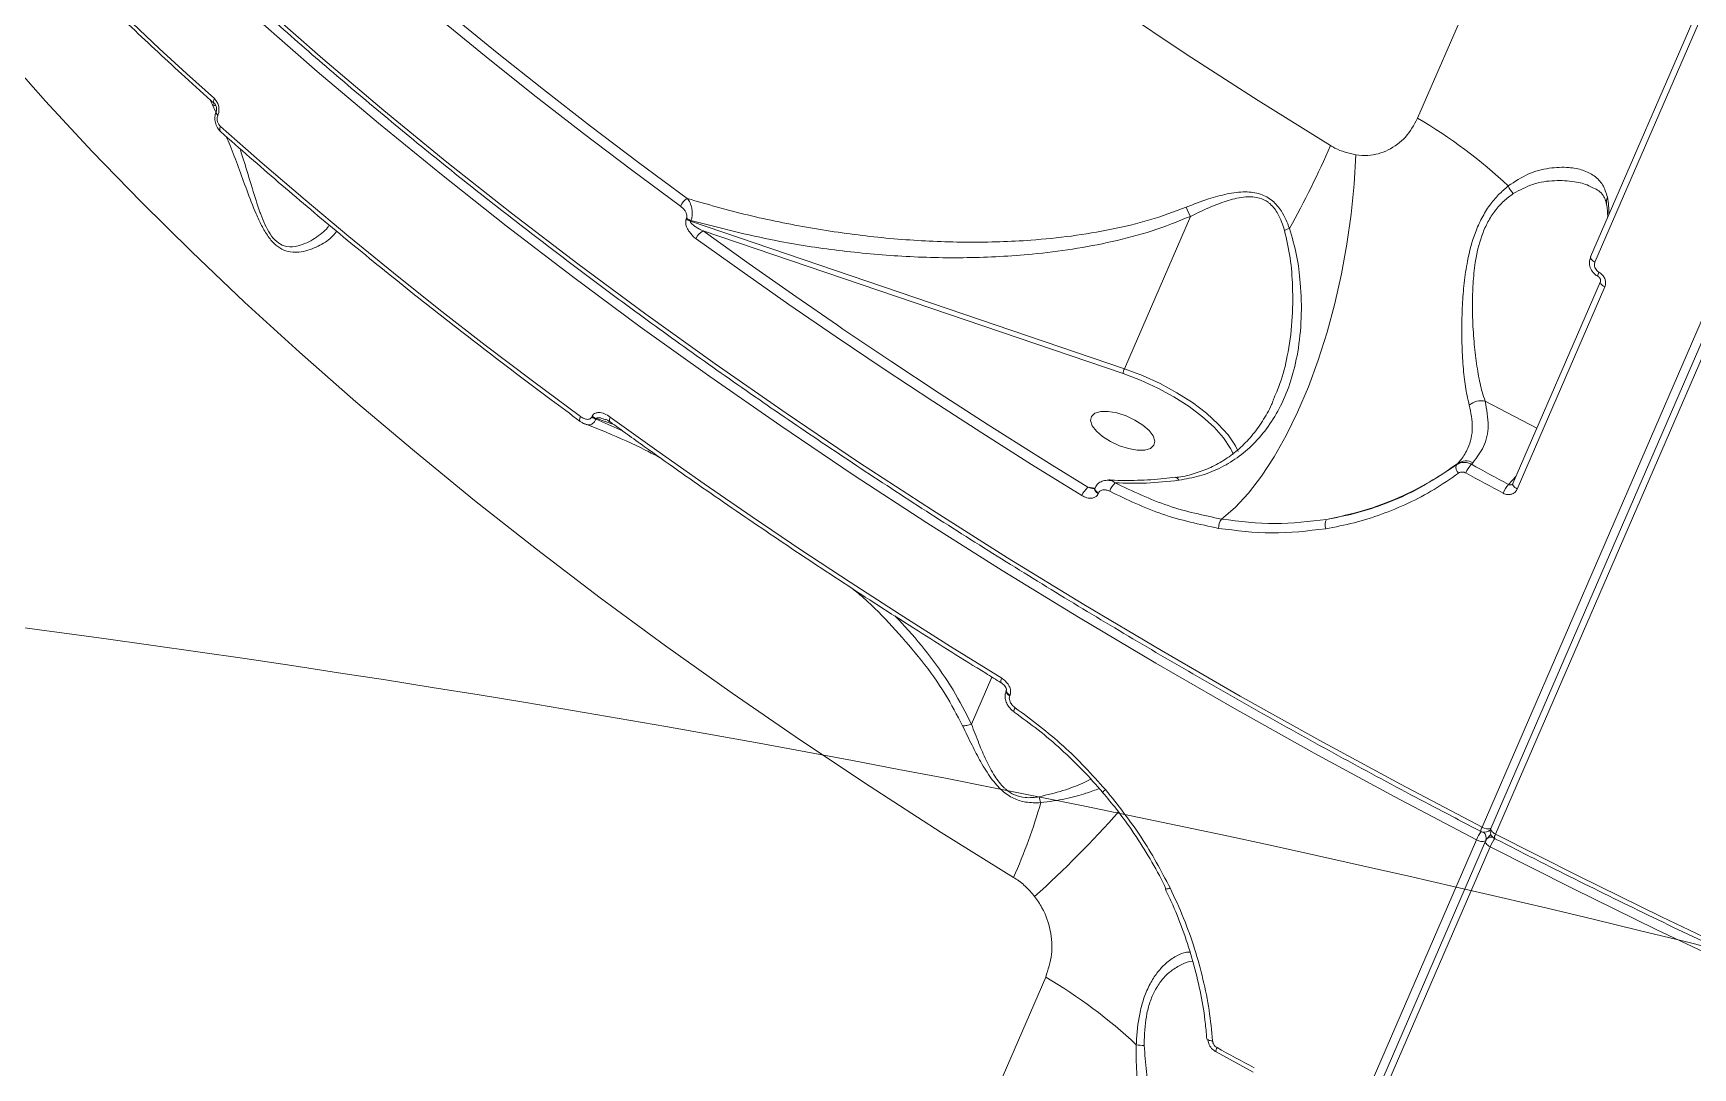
# Model space of a CAD drawing. Header units: millimetres. Extents: x -5550 to 7488, y -4093 to 4627.
# Drawn here: x -3147.2 to -2930.3, y 1017.5 to 1152.7 of the extents above; entities that cross this region are included whole.
import ezdxf

# ---------------------------------------------------------------- set-up
doc = ezdxf.new("R2010")
doc.units = ezdxf.units.MM
doc.layers.add('DIKOM_ОБЪЕКТ', color=7, linetype='Continuous')

msp = doc.modelspace()

# ---------------------------------------------------------------- linework, layer by layer
at = {"layer": 'DIKOM_ОБЪЕКТ', "color": 7, "linetype": 'Continuous', "lineweight": 15}
for p, q in [((-2784.836, 1448.353), (-2957.829, 1048.905)), ((-2783.679, 1448.178), (-2956.672, 1048.73)), ((-2956.064, 1047.995), (-2783.071, 1447.443)), ((-2841.151, 1430.416), (-2966.249, 1141.559)), ((-2913.973, 1191.954), (-2943.639, 1123.453)), ((-2943.069, 1122.739), (-2913.403, 1191.239)), ((-3124.109, 1144.027), (-3123.733, 1143.317)), ((-3123.733, 1143.317), (-3123.358, 1142.443)), ((-3123.254, 1142.456), (-3123.265, 1142.429)), ((-3123.04, 1141.952), (-3123.029, 1141.979)), ((-3061.785, 1128.481), (-3061.828, 1128.381)), ((-3061.257, 1128.089), (-3061.213, 1128.189)), ((-3004.562, 1108.826), (-3061.257, 1128.089)), ((-2995.943, 1128.726), (-3004.562, 1108.826)), ((-3059.617, 1126.824), (-3004.742, 1108.18)), ((-2942.361, 1120.224), (-2953.799, 1093.814)), ((-2953.223, 1093.096), (-2941.785, 1119.506)), ((-2957.431, 1104.567), (-2950.655, 1101.074)), ((-3074.141, 1102.61), (-3074.184, 1102.509)), ((-3073.622, 1102.219), (-3073.578, 1102.32)), ((-3070.087, 1100.655), (-3073.622, 1102.219)), ((-3073.578, 1102.32), (-3071.311, 1101.536)), ((-3009.327, 1093.326), (-3014.024, 1096.23)), ((-2961.002, 1096.442), (-2961.174, 1096.257)), ((-2959.226, 1096.336), (-2959.04, 1096.537)), ((-3008.437, 1093.198), (-3009.327, 1093.326)), ((-3008.424, 1093.229), (-3008.457, 1093.152)), ((-2997.884, 1094.603), (-2997.905, 1094.601)), ((-2953.394, 1094.747), (-2954.363, 1093.703)), ((-3007.985, 1092.494), (-3007.952, 1092.572)), ((-3024.562, 1062.369), (-3021.895, 1068.529)), ((-3019.99, 1066.801), (-3020.022, 1066.729)), ((-3019.55, 1066.071), (-3019.519, 1066.143)), ((-3018.969, 1063.954), (-3018.974, 1063.957)), ((-2956.671, 1047.934), (-2957.202, 1047.362)), ((-2956.782, 1048.56), (-2956.704, 1048.643)), ((-2958.543, 1047.255), (-3131.536, 647.807)), ((-2957.387, 1047.079), (-3130.379, 647.631)), ((-3129.771, 646.897), (-2956.778, 1046.345)), ((-3014.859, 1029.317), (-3139.957, 740.46)), ((-2993.838, 1021.567), (-2993.804, 1021.207)), ((-2993.681, 1021.213), (-2993.681, 1021.205)), ((-2992.588, 1019.53), (-2987.72, 1016.894))]:
    msp.add_line(p, q, dxfattribs=at)
at = {"layer": 'DIKOM_ОБЪЕКТ', "color": 7, "linetype": 'Continuous', "lineweight": 15, "flags": 128}
for points in [[(-2977.628, 1137.982), (-2987.082, 1143.88), (-2996.367, 1149.865), (-3005.474, 1155.93), (-3014.396, 1162.07), (-3023.124, 1168.279), (-3031.649, 1174.551), (-3039.964, 1180.882), (-3048.061, 1187.264), (-3055.933, 1193.692), (-3063.571, 1200.159), (-3070.97, 1206.661), (-3078.122, 1213.19), (-3085.021, 1219.741), (-3091.66, 1226.308), (-3098.032, 1232.884), (-3104.133, 1239.463), (-3109.956, 1246.04), (-3115.496, 1252.608)], [(-3152.773, 1188.786), (-3146.306, 1181.903), (-3139.57, 1175.025), (-3132.57, 1168.159), (-3125.313, 1161.308), (-3117.804, 1154.481), (-3110.05, 1147.681), (-3102.058, 1140.915), (-3093.834, 1134.189), (-3085.384, 1127.508), (-3076.717, 1120.877), (-3067.839, 1114.303), (-3058.759, 1107.792), (-3049.483, 1101.347), (-3040.019, 1094.975), (-3030.376, 1088.682), (-3020.561, 1082.472), (-3010.583, 1076.351), (-3000.45, 1070.324), (-2990.171, 1064.396), (-2979.755, 1058.572), (-2969.209, 1052.856), (-2958.543, 1047.255)], [(-2957.829, 1048.905), (-2968.494, 1054.507), (-2979.04, 1060.222), (-2989.456, 1066.046), (-2999.735, 1071.975), (-3009.868, 1078.002), (-3019.846, 1084.123), (-3029.661, 1090.333), (-3039.304, 1096.626), (-3048.768, 1102.998), (-3058.044, 1109.442), (-3067.125, 1115.954), (-3076.002, 1122.528), (-3084.669, 1129.158), (-3093.119, 1135.839), (-3101.343, 1142.566), (-3109.335, 1149.332), (-3117.089, 1156.131), (-3124.598, 1162.959), (-3131.855, 1169.809), (-3138.855, 1176.676), (-3145.591, 1183.554), (-3152.058, 1190.436)], [(-3123.5, 1144.118), (-3127.131, 1147.402), (-3130.704, 1150.692), (-3134.219, 1153.986), (-3137.674, 1157.286), (-3141.07, 1160.589), (-3144.406, 1163.895), (-3147.681, 1167.203), (-3150.894, 1170.514)], [(-3061.69, 1131.066), (-3068.067, 1135.787), (-3074.335, 1140.537), (-3080.493, 1145.315), (-3086.536, 1150.119), (-3092.464, 1154.945), (-3098.272, 1159.793), (-3103.959, 1164.66), (-3109.522, 1169.545)], [(-3110.519, 1168.646), (-3104.944, 1163.751), (-3099.244, 1158.873), (-3093.423, 1154.015), (-3087.482, 1149.177), (-3081.425, 1144.363), (-3075.254, 1139.574), (-3068.972, 1134.814), (-3062.581, 1130.082)], [(-3151.381, 1150.387), (-3145.558, 1143.81), (-3139.458, 1137.231), (-3133.085, 1130.655), (-3126.446, 1124.088), (-3119.547, 1117.537), (-3112.396, 1111.008), (-3104.996, 1104.506), (-3097.358, 1098.039), (-3089.486, 1091.611), (-3081.389, 1085.229), (-3073.074, 1078.899), (-3064.549, 1072.626), (-3055.821, 1066.417), (-3046.9, 1060.277), (-3037.792, 1054.212), (-3028.507, 1048.227), (-3019.053, 1042.329)], [(-3075.662, 1102.572), (-3081.929, 1107.226), (-3088.091, 1111.908), (-3094.146, 1116.617), (-3100.09, 1121.35), (-3105.921, 1126.106), (-3111.637, 1130.882), (-3117.236, 1135.676), (-3122.715, 1140.487)], [(-2974.331, 1136.761), (-2974.543, 1132.934), (-2974.927, 1129.041), (-2975.48, 1125.121), (-2976.196, 1121.211), (-2977.069, 1117.352), (-2978.089, 1113.58), (-2979.246, 1109.933), (-2980.53, 1106.448), (-2981.927, 1103.158), (-2983.424, 1100.096), (-2985.005, 1097.292), (-2986.656, 1094.774), (-2988.36, 1092.567), (-2990.1, 1090.692), (-2991.858, 1089.169)], [(-3060.544, 1125.82), (-3054.528, 1121.51), (-3048.426, 1117.229), (-3042.24, 1112.978), (-3035.973, 1108.76), (-3029.626, 1104.576), (-3023.202, 1100.427), (-3016.704, 1096.316), (-3010.134, 1092.243)], [(-3042.069, 1114.497), (-3047.528, 1118.253), (-3053.615, 1122.524), (-3059.617, 1126.824)], [(-2943.639, 1123.453), (-2943.645, 1123.438), (-2943.655, 1123.352), (-2943.63, 1123.255), (-2943.573, 1123.151), (-2943.484, 1123.043), (-2943.367, 1122.936), (-2943.227, 1122.833), (-2943.069, 1122.739)], [(-2942.359, 1120.227), (-2942.367, 1120.208), (-2942.376, 1120.121), (-2942.352, 1120.024), (-2942.293, 1119.919), (-2942.204, 1119.811), (-2942.086, 1119.704), (-2941.945, 1119.601), (-2941.785, 1119.506)], [(-3014.024, 1096.23), (-3015.881, 1097.39), (-3022.364, 1101.491), (-3028.773, 1105.63), (-3035.104, 1109.804), (-3041.357, 1114.012), (-3042.069, 1114.497)], [(-2989.684, 1097.99), (-2990.068, 1098.756), (-2991.02, 1100.164), (-2992.294, 1101.596), (-2993.858, 1103.016), (-2995.677, 1104.391), (-2997.706, 1105.689), (-2999.898, 1106.879), (-3002.201, 1107.933), (-3004.562, 1108.826)], [(-3004.742, 1108.18), (-3002.453, 1107.313), (-3000.219, 1106.291), (-2998.094, 1105.138), (-2996.126, 1103.879), (-2994.363, 1102.545), (-2992.846, 1101.168), (-2991.611, 1099.781), (-2990.687, 1098.415), (-2990.308, 1097.657)], [(-3075.675, 1101.937), (-3075.714, 1101.977), (-3075.75, 1102.056), (-3075.763, 1102.159), (-3075.752, 1102.282), (-3075.718, 1102.421), (-3075.662, 1102.572)], [(-3071.783, 1101.876), (-3071.81, 1101.901), (-3071.852, 1101.977), (-3071.869, 1102.08), (-3071.86, 1102.206), (-3071.826, 1102.351), (-3071.767, 1102.509)], [(-3020.606, 1068.375), (-3027.28, 1072.514), (-3033.879, 1076.692), (-3040.4, 1080.909), (-3046.843, 1085.163), (-3053.203, 1089.451), (-3059.479, 1093.772), (-3065.667, 1098.126), (-3071.767, 1102.509)], [(-3004.022, 1098.376), (-3005.218, 1098.756), (-3006.378, 1099.294), (-3007.41, 1099.946), (-3008.229, 1100.66), (-3008.77, 1101.377), (-3008.988, 1102.041), (-3008.866, 1102.596), (-3008.414, 1102.998), (-3007.668, 1103.214), (-3006.688, 1103.227), (-3005.555, 1103.036), (-3004.36, 1102.656), (-3003.199, 1102.118), (-3002.168, 1101.466), (-3001.348, 1100.752), (-3000.808, 1100.035), (-3000.589, 1099.371), (-3000.711, 1098.816), (-3001.164, 1098.414), (-3001.91, 1098.198), (-3002.889, 1098.185), (-3004.022, 1098.376)], [(-2954.363, 1093.703), (-2954.973, 1094.031), (-2955.581, 1094.359), (-2956.19, 1094.688), (-2956.798, 1095.016), (-2957.406, 1095.346), (-2958.013, 1095.675), (-2958.62, 1096.005), (-2959.226, 1096.336)], [(-3008.456, 1093.154), (-3008.472, 1093.099), (-3008.451, 1092.96), (-3008.357, 1092.805), (-3008.198, 1092.645), (-3007.985, 1092.494)], [(-3008.424, 1093.228), (-3008.438, 1093.177), (-3008.417, 1093.038), (-3008.323, 1092.882), (-3008.164, 1092.722), (-3007.952, 1092.572)], [(-2997.454, 1094.246), (-2997.591, 1094.439), (-2997.729, 1094.559), (-2997.863, 1094.603), (-2997.884, 1094.603)], [(-2959.94, 1095.198), (-2959.333, 1094.867), (-2958.724, 1094.537), (-2958.116, 1094.206), (-2957.506, 1093.876), (-2956.897, 1093.546), (-2956.287, 1093.217), (-2955.677, 1092.888), (-2955.066, 1092.559)], [(-2953.799, 1093.814), (-2953.805, 1093.798), (-2953.814, 1093.711), (-2953.789, 1093.614), (-2953.731, 1093.51), (-2953.641, 1093.402), (-2953.524, 1093.294), (-2953.383, 1093.191), (-2953.223, 1093.096)], [(-3020.679, 1067.78), (-3020.704, 1067.803), (-3020.727, 1067.867), (-3020.729, 1067.96), (-3020.709, 1068.078), (-3020.667, 1068.219), (-3020.606, 1068.375)], [(-3020.022, 1066.728), (-3020.036, 1066.678), (-3020.016, 1066.539), (-3019.923, 1066.383), (-3019.763, 1066.222), (-3019.55, 1066.071)], [(-3019.99, 1066.801), (-3020.005, 1066.75), (-3019.985, 1066.611), (-3019.892, 1066.455), (-3019.732, 1066.294), (-3019.519, 1066.143)], [(-3018.974, 1063.957), (-3018.997, 1063.986), (-3019.008, 1064.048), (-3018.998, 1064.136), (-3018.967, 1064.246), (-3018.916, 1064.374), (-3018.848, 1064.517)], [(-2956.782, 1048.56), (-2956.721, 1048.634), (-2956.694, 1048.674)], [(-2956.064, 1047.995), (-2956.23, 1048.09), (-2956.378, 1048.195), (-2956.501, 1048.304), (-2956.596, 1048.415), (-2956.659, 1048.523), (-2956.687, 1048.623), (-2956.678, 1048.712), (-2956.672, 1048.73)], [(-2923.39, 1031.982), (-2934.375, 1037.193), (-2945.27, 1042.532), (-2956.064, 1047.995)], [(-2957.387, 1047.079), (-2957.393, 1047.061), (-2957.402, 1046.972), (-2957.374, 1046.872), (-2957.311, 1046.764), (-2957.216, 1046.654), (-2957.092, 1046.544), (-2956.945, 1046.44), (-2956.778, 1046.345)], [(-2956.778, 1046.345), (-2945.984, 1040.881), (-2935.09, 1035.542), (-2924.105, 1030.331)], [(-2993.681, 1021.205), (-2993.68, 1021.194), (-2993.65, 1021.139), (-2993.586, 1021.088), (-2993.489, 1021.044), (-2993.363, 1021.009), (-2993.212, 1020.984), (-2993.043, 1020.97)], [(-2987.591, 1017.457), (-2988.202, 1017.785), (-2988.812, 1018.114), (-2989.422, 1018.444), (-2990.032, 1018.773), (-2990.641, 1019.103), (-2991.25, 1019.434), (-2991.858, 1019.765), (-2992.466, 1020.096)]]:
    msp.add_lwpolyline(points, dxfattribs=at)
at = {"layer": 'DIKOM_ОБЪЕКТ', "color": 7, "linetype": 'Continuous', "lineweight": 15}
for centre, radius, start, end in [((-3408.412, -890.39), 2141.49, 63.161502, 84.933205), ((-3123.023, 1143.804), 0.571, 146.5878, 218.16024), ((-3122.801, 1142.357), 0.471, 171.38544, 239.41183), ((-3122.792, 1142.381), 0.467, 170.49369, 239.54322), ((-3000.027, 1083.983), 66.753, 46.88383, 59.60106), ((-3122.232, 1140.173), 0.576, 146.92347, 217.66757), ((-3091.172, 1187.514), 123.878, 330.84762, 336.43132), ((-2951.666, 1133.807), 2.949, 201.82741, 225.1652), ((-3060.781, 1129.346), 1.945, 117.87091, 157.76449), ((-2940.039, 1130.613), 1.544, 156.1049, 190.28904), ((-2951.419, 1129.253), 10.163, 358.27403, 11.26558), ((-3060.558, 1130.159), 2.185, 234.47801, 251.36351), ((-3060.517, 1130.256), 2.182, 234.46506, 251.37645), ((-2987.979, 1133.155), 9.113, 200.74492, 209.07632), ((-3058.78, 1125.121), 1.898, 116.16377, 158.36207), ((-2979.023, 1116.339), 11.533, 110.09804, 113.62624), ((-2941.928, 1121.005), 0.767, 144.9494, 189.09866), ((-3002.623, 1107.938), 2.132, 155.38455, 173.48548), ((-2957.988, 1102.339), 2.298, 75.95627, 130.92898), ((-3072.916, 1104.279), 2.177, 234.36756, 251.07291), ((-3072.878, 1104.369), 2.165, 234.33046, 251.12921), ((-2960.227, 1095.911), 1.008, 159.93192, 227.45774), ((-2959.945, 1094.911), 1.861, 60.89636, 124.63332), ((-2956.367, 1093.747), 3.857, 137.85107, 157.90094), ((-3007.71, 1091.279), 2.609, 128.30185, 158.3203), ((-3004.095, 1092.029), 2.516, 131.91713, 162.05221), ((-2951.265, 1091.012), 4.103, 139.02056, 157.84578), ((-2990.451, 1088.019), 1.817, 140.76923, 181.83905), ((-2976.953, 1088.41), 1.403, 149.04737, 200.92154), ((-3410.608, -907.764), 2000, 63.707735, 86.4319), ((-3091.784, 1074.347), 79.466, 336.2401, 343.75198), ((-3012.871, 1053.254), 2.858, 187.57472, 203.55081), ((-3006.173, 1052.652), 1.467, 126.65835, 146.56148), ((-3104.178, 1137.938), 131.693, 311.85914, 318.65217), ((-2953.437, 1045.108), 5.539, 144.37455, 157.201), ((-2957.098, 1048.417), 0.879, 146.274, 184.2814), ((-2957.515, 1049.24), 1, 242.66279, 256.22064), ((-2957.111, 1049.936), 1.256, 235.17183, 291.24967), ((-2957.515, 1049.24), 1, 256.22064, 317.13963), ((-2958.299, 1047.483), 1.015, 343.71582, 48.8516), ((-2956.583, 1046.766), 0.859, 81.13237, 136.08629), ((-2955.754, 1048.332), 1, 156.58356, 242.78465), ((-2955.313, 1047.499), 0.9, 146.52597, 183.55271), ((-2957.827, 1048.281), 1.252, 235.10249, 291.45015), ((-2956.469, 1046.682), 1, 137.13963, 156.58356), ((-2952.013, 1044.383), 5.153, 142.68413, 157.62632), ((-2999.085, 1041.749), 0.926, 268.54647, 301.9885), ((-3048.644, 971.732), 66.765, 46.88503, 59.59986), ((-3001.332, 1032.222), 11.873, 261.86179, 266.92938), ((-2991.876, 1019.673), 0.726, 144.35864, 191.34638)]:
    msp.add_arc(centre, radius, start, end, dxfattribs=at)
for points, knots in [([(-3218.318, 1323.589), (-3218.339, 1322.876), (-3218.415, 1320.375), (-3218.235, 1315.982), (-3217.785, 1310.416), (-3217.019, 1304.752), (-3215.964, 1299.003), (-3214.613, 1293.171), (-3212.97, 1287.262), (-3211.034, 1281.278), (-3208.808, 1275.226), (-3206.292, 1269.11), (-3203.49, 1262.935), (-3200.403, 1256.705), (-3197.035, 1250.426), (-3193.386, 1244.101), (-3189.461, 1237.736), (-3185.263, 1231.335), (-3180.794, 1224.904), (-3176.058, 1218.447), (-3171.059, 1211.969), (-3165.8, 1205.475), (-3160.287, 1198.969), (-3154.521, 1192.457), (-3148.509, 1185.943), (-3142.255, 1179.432), (-3135.763, 1172.929), (-3129.038, 1166.439), (-3122.086, 1159.967), (-3114.911, 1153.517), (-3107.519, 1147.094), (-3099.916, 1140.704), (-3092.107, 1134.35), (-3084.099, 1128.038), (-3075.896, 1121.772), (-3067.506, 1115.557), (-3058.935, 1109.398), (-3050.189, 1103.298), (-3041.274, 1097.264), (-3032.198, 1091.299), (-3022.967, 1085.408), (-3013.588, 1079.594), (-3004.068, 1073.864), (-2994.415, 1068.22), (-2984.635, 1062.667), (-2974.735, 1057.21), (-2965.84, 1052.442), (-2960.222, 1049.521), (-2957.974, 1048.352)], [0, 0, 0, 0, 0.0088209, 0.0309503, 0.0530919, 0.0752451, 0.097409, 0.1195823, 0.1417636, 0.163952, 0.1861457, 0.2083439, 0.2305452, 0.2527489, 0.2749542, 0.2971602, 0.3193669, 0.3415732, 0.3637793, 0.3859847, 0.408189, 0.4303927, 0.4525951, 0.4747967, 0.4969972, 0.5191965, 0.5413948, 0.563592, 0.5857886, 0.607984, 0.6301784, 0.652372, 0.6745647, 0.6967566, 0.7189481, 0.7411387, 0.7633285, 0.7855179, 0.8077067, 0.8298952, 0.8520827, 0.8742702, 0.8964574, 0.9186441, 0.9408304, 0.9630166, 0.9852026, 1, 1, 1, 1]), ([(-3150.854, 1169.836), (-3149.751, 1168.694), (-3146.549, 1165.383), (-3141.068, 1159.908), (-3134.335, 1153.419), (-3128.444, 1147.934), (-3124.766, 1144.617), (-3123.473, 1143.451)], [0, 0, 0, 0, 0.1293287, 0.3751379, 0.6209362, 0.8667231, 1, 1, 1, 1]), ([(-3123.733, 1143.317), (-3123.697, 1143.301), (-3123.584, 1143.251), (-3123.425, 1143.235), (-3123.316, 1143.224)], [0, 0, 0, 0, 0.3169417, 1, 1, 1, 1]), ([(-3123.029, 1141.979), (-3123.004, 1142.043), (-3122.924, 1142.254), (-3122.872, 1142.682), (-3122.949, 1143.23), (-3123.162, 1143.751), (-3123.387, 1143.996), (-3123.5, 1144.118)], [0, 0, 0, 0, 0.0931537, 0.3038895, 0.5302299, 0.7651811, 1, 1, 1, 1]), ([(-3123.471, 1143.447), (-3123.466, 1143.444), (-3123.438, 1143.422), (-3123.351, 1143.314), (-3123.262, 1143.123), (-3123.21, 1142.917), (-3123.198, 1142.725), (-3123.214, 1142.578), (-3123.239, 1142.488), (-3123.251, 1142.465), (-3123.253, 1142.46)], [0, 0, 0, 0, 0.0417799, 0.2564874, 0.4302947, 0.6030474, 0.7378141, 0.8581202, 0.9668412, 1, 1, 1, 1]), ([(-3123.255, 1142.422), (-3123.319, 1142.248), (-3123.463, 1141.858), (-3123.436, 1141.163), (-3123.215, 1140.411), (-3122.867, 1140.025), (-3122.687, 1139.825)], [0, 0, 0, 0, 0.1962516, 0.4420859, 0.7099741, 1, 1, 1, 1]), ([(-3122.715, 1140.487), (-3122.792, 1140.57), (-3122.946, 1140.737), (-3123.092, 1141.093), (-3123.147, 1141.469), (-3123.112, 1141.764), (-3123.057, 1141.909), (-3123.04, 1141.952)], [0, 0, 0, 0, 0.2336854, 0.4673094, 0.6955677, 0.908674, 1, 1, 1, 1]), ([(-2966.249, 1141.559), (-2966.728, 1140.689), (-2967.677, 1138.964), (-2970, 1137.29), (-2972.324, 1136.602), (-2973.803, 1136.719), (-2974.331, 1136.761)], [0, 0, 0, 0, 0.2885603, 0.5716189, 0.8470303, 1, 1, 1, 1]), ([(-3122.688, 1139.821), (-3121.412, 1138.692), (-3117.71, 1135.417), (-3111.418, 1130.019), (-3103.746, 1123.64), (-3095.869, 1117.3), (-3087.792, 1111.003), (-3081.033, 1105.888), (-3076.951, 1102.878), (-3075.675, 1101.937)], [0, 0, 0, 0, 0.0879822, 0.2551863, 0.4223875, 0.5895825, 0.7567724, 0.9239566, 1, 1, 1, 1]), ([(-3121.961, 1139.18), (-3121.791, 1138.787), (-3120.834, 1136.584), (-3119.638, 1133.108), (-3118.28, 1129.564), (-3117.338, 1127.507), (-3116.5, 1126.061), (-3115.492, 1124.909), (-3114.211, 1124.14), (-3113.194, 1124.017), (-3111.732, 1124.108), (-3110.128, 1124.67), (-3108.408, 1125.67), (-3107.763, 1126.452), (-3107.488, 1126.786)], [0, 0, 0, 0, 0.0405201, 0.2273154, 0.3263911, 0.376593, 0.4283802, 0.4782982, 0.5281704, 0.6059224, 0.6266918, 0.7605045, 0.8978033, 1, 1, 1, 1]), ([(-3108.459, 1127.593), (-3108.536, 1127.486), (-3108.992, 1126.854), (-3110.355, 1125.801), (-3111.869, 1125.026), (-3113.259, 1124.733), (-3114.188, 1124.718), (-3115.368, 1125.347), (-3116.235, 1126.384), (-3116.907, 1127.659), (-3117.305, 1128.65), (-3117.878, 1130.208), (-3118.773, 1133.127), (-3119.604, 1135.843), (-3120.131, 1137.567)], [0, 0, 0, 0, 0.0324186, 0.1923655, 0.3517104, 0.3755275, 0.4626552, 0.5165601, 0.5702545, 0.6217286, 0.673531, 0.6845333, 0.79971, 1, 1, 1, 1]), ([(-2974.331, 1136.761), (-2975.264, 1136.987), (-2976.294, 1137.236), (-2977.348, 1137.814), (-2977.533, 1137.925), (-2977.628, 1137.982)], [0, 0, 0, 0, 0.8217794, 0.9078581, 1, 1, 1, 1]), ([(-2941.451, 1131.239), (-2941.623, 1131.804), (-2941.966, 1132.937), (-2943.107, 1134.074), (-2944.618, 1134.827), (-2946.592, 1135.207), (-2949.016, 1135.112), (-2951.776, 1134.446), (-2953.548, 1133.275), (-2954.403, 1132.711)], [0, 0, 0, 0, 0.1316602, 0.2634896, 0.3951433, 0.5268734, 0.6883, 0.8495377, 1, 1, 1, 1]), ([(-2954.403, 1132.711), (-2954.826, 1132.349), (-2955.672, 1131.627), (-2956.855, 1130.219), (-2957.889, 1128.546), (-2958.96, 1126.146), (-2959.725, 1123.221), (-2960.192, 1120.011), (-2960.433, 1116.918), (-2960.508, 1113.72), (-2960.416, 1110.536), (-2960.183, 1107.698), (-2959.866, 1105.548), (-2959.596, 1104.481), (-2959.493, 1104.074)], [0, 0, 0, 0, 0.0610568, 0.1220469, 0.1836228, 0.2451895, 0.3548583, 0.4369247, 0.5191008, 0.6228165, 0.7265979, 0.8310872, 0.9355756, 1, 1, 1, 1]), ([(-2953.745, 1131.716), (-2952.896, 1132.169), (-2951.112, 1133.12), (-2948.329, 1133.491), (-2945.873, 1133.334), (-2944.139, 1132.937), (-2943.398, 1132.505), (-2943.176, 1132.375)], [0, 0, 0, 0, 0.2220609, 0.4666273, 0.711536, 0.9134496, 1, 1, 1, 1]), ([(-2943.103, 1132.396), (-2942.858, 1132.249), (-2942.348, 1131.942), (-2941.921, 1131.359), (-2941.647, 1130.829), (-2941.586, 1130.407), (-2941.572, 1130.305)], [0, 0, 0, 0, 0.3033269, 0.6319219, 0.9112663, 1, 1, 1, 1]), ([(-3062.581, 1130.082), (-3062.38, 1129.909), (-3062.087, 1129.658), (-3061.829, 1129.208), (-3061.736, 1128.906), (-3061.726, 1128.658), (-3061.766, 1128.535), (-3061.785, 1128.481)], [0, 0, 0, 0, 0.4299626, 0.6257268, 0.7880756, 0.9052416, 1, 1, 1, 1]), ([(-2996.501, 1129.927), (-2998.084, 1129.341), (-3001.253, 1128.168), (-3006.298, 1126.978), (-3011.48, 1126.11), (-3017.721, 1125.486), (-3024.952, 1125.258), (-3033.2, 1125.602), (-3041.473, 1126.489), (-3048.362, 1127.686), (-3055.119, 1129.172), (-3059.078, 1130.313), (-3061.69, 1131.066)], [0, 0, 0, 0, 0.0776008, 0.1552643, 0.2354709, 0.3156974, 0.4385189, 0.5613763, 0.6872843, 0.8131987, 0.8767641, 1, 1, 1, 1]), ([(-3061.213, 1128.189), (-3061.176, 1128.297), (-3061.095, 1128.535), (-3061.035, 1128.993), (-3061.052, 1129.545), (-3061.195, 1130.208), (-3061.429, 1130.727), (-3061.63, 1130.988), (-3061.69, 1131.066)], [0, 0, 0, 0, 0.1137124, 0.2493808, 0.4227509, 0.613505, 0.8848349, 1, 1, 1, 1]), ([(-2982.986, 1127.169), (-2983.299, 1127.938), (-2983.842, 1129.275), (-2985.167, 1130.863), (-2986.834, 1131.789), (-2988.903, 1132.026), (-2991.18, 1131.708), (-2993.758, 1130.996), (-2995.524, 1130.308), (-2996.501, 1129.927)], [0, 0, 0, 0, 0.1491275, 0.2596393, 0.3716655, 0.4987922, 0.650827, 0.8069618, 1, 1, 1, 1]), ([(-2995.943, 1128.726), (-2995.026, 1129.171), (-2993.398, 1129.96), (-2990.995, 1130.853), (-2988.895, 1131.346), (-2987.079, 1131.271), (-2986.023, 1130.766), (-2985.185, 1130.092), (-2984.3, 1128.918), (-2983.886, 1127.646), (-2983.645, 1126.905)], [0, 0, 0, 0, 0.2010612, 0.3566077, 0.5149048, 0.6384735, 0.7217512, 0.7449331, 0.8512594, 1, 1, 1, 1]), ([(-2957.431, 1104.567), (-2957.562, 1104.968), (-2957.903, 1106.013), (-2958.353, 1108.105), (-2958.751, 1110.842), (-2959.017, 1113.917), (-2959.116, 1116.969), (-2959.032, 1119.938), (-2958.731, 1122.975), (-2958.112, 1125.694), (-2957.187, 1127.859), (-2956.545, 1128.9), (-2955.816, 1129.871), (-2954.999, 1130.777), (-2954.167, 1131.4), (-2953.745, 1131.716)], [0, 0, 0, 0, 0.0653886, 0.1703692, 0.2779416, 0.3818091, 0.4884102, 0.569563, 0.6527972, 0.7604193, 0.8151619, 0.8718877, 0.8800466, 0.9392009, 1, 1, 1, 1]), ([(-2941.557, 1130.329), (-2941.511, 1130.064), (-2941.402, 1129.451), (-2941.41, 1128.902), (-2941.414, 1128.591)], [0, 0, 0, 0, 0.4317269, 1, 1, 1, 1]), ([(-3061.828, 1128.381), (-3061.856, 1128.294), (-3061.919, 1128.101), (-3061.899, 1127.707), (-3061.746, 1127.214), (-3061.352, 1126.542), (-3060.905, 1126.088), (-3060.58, 1125.847), (-3060.544, 1125.82)], [0, 0, 0, 0, 0.0933497, 0.2087278, 0.3720599, 0.5792762, 0.9536371, 1, 1, 1, 1]), ([(-3059.617, 1126.824), (-3059.935, 1126.984), (-3060.397, 1127.216), (-3060.907, 1127.58), (-3061.148, 1127.801), (-3061.25, 1127.954), (-3061.27, 1128.042), (-3061.261, 1128.073), (-3061.257, 1128.089)], [0, 0, 0, 0, 0.4959154, 0.7197476, 0.8702698, 0.9510338, 0.9759391, 1, 1, 1, 1]), ([(-3061.213, 1128.189), (-3057.533, 1127.244), (-3051.186, 1125.614), (-3041.932, 1124.201), (-3033.581, 1123.429), (-3025.117, 1123.23), (-3017.668, 1123.621), (-3011.347, 1124.401), (-3006.111, 1125.397), (-3000.916, 1126.745), (-2997.6, 1128.066), (-2995.943, 1128.726)], [0, 0, 0, 0, 0.1721648, 0.2969448, 0.4217214, 0.5495766, 0.6773945, 0.7569487, 0.8364865, 0.9182728, 1, 1, 1, 1]), ([(-2997.454, 1094.246), (-2996.545, 1094.407), (-2994.701, 1094.732), (-2992.144, 1095.748), (-2989.776, 1097.143), (-2987.605, 1098.98), (-2985.687, 1101.253), (-2984.022, 1104.051), (-2982.721, 1107.308), (-2981.804, 1111.145), (-2981.369, 1115.424), (-2981.488, 1119.679), (-2981.98, 1123.647), (-2982.649, 1125.99), (-2982.986, 1127.169)], [0, 0, 0, 0, 0.0667256, 0.1352484, 0.2049093, 0.2761786, 0.3547315, 0.4350108, 0.5258174, 0.61857, 0.7247448, 0.8332657, 0.9160271, 1, 1, 1, 1]), ([(-2983.645, 1126.905), (-2983.372, 1125.706), (-2982.822, 1123.288), (-2982.528, 1119.284), (-2982.58, 1114.969), (-2983.167, 1110.717), (-2984.008, 1107.273), (-2984.812, 1105.461), (-2985.124, 1104.757)], [0, 0, 0, 0, 0.1585685, 0.3197312, 0.5195129, 0.7230684, 0.8924051, 1, 1, 1, 1]), ([(-2943.623, 1123.446), (-2943.689, 1123.268), (-2943.835, 1122.876), (-2943.766, 1122.197), (-2943.462, 1121.534), (-2943.058, 1121.079), (-2942.752, 1120.938), (-2942.675, 1120.903)], [0, 0, 0, 0, 0.1908757, 0.4220333, 0.6636681, 0.9155301, 1, 1, 1, 1]), ([(-2942.556, 1121.445), (-2942.65, 1121.507), (-2942.838, 1121.631), (-2943.037, 1121.913), (-2943.143, 1122.229), (-2943.146, 1122.517), (-2943.091, 1122.676), (-2943.069, 1122.739)], [0, 0, 0, 0, 0.2150629, 0.4301898, 0.6450016, 0.8594893, 1, 1, 1, 1]), ([(-2941.785, 1119.506), (-2941.752, 1119.601), (-2941.669, 1119.839), (-2941.674, 1120.271), (-2941.834, 1120.744), (-2942.133, 1121.167), (-2942.415, 1121.353), (-2942.556, 1121.445)], [0, 0, 0, 0, 0.140626, 0.355099, 0.5698917, 0.7849036, 1, 1, 1, 1]), ([(-2942.685, 1120.88), (-2942.677, 1120.877), (-2942.628, 1120.856), (-2942.535, 1120.78), (-2942.43, 1120.656), (-2942.36, 1120.513), (-2942.333, 1120.378), (-2942.34, 1120.276), (-2942.357, 1120.242), (-2942.364, 1120.228)], [0, 0, 0, 0, 0.0279131, 0.1834351, 0.3448576, 0.5061377, 0.6757787, 0.8622216, 1, 1, 1, 1]), ([(-2985.092, 1104.742), (-2985.173, 1104.535), (-2985.562, 1103.539), (-2986.502, 1101.94), (-2987.903, 1100), (-2989.518, 1098.346), (-2991.307, 1096.979), (-2993.238, 1095.894), (-2995.298, 1095.134), (-2996.862, 1094.714), (-2997.758, 1094.637), (-2997.905, 1094.624)], [0, 0, 0, 0, 0.0382332, 0.1840926, 0.3268219, 0.4650622, 0.5990456, 0.7291801, 0.854551, 0.9760457, 1, 1, 1, 1]), ([(-2959.493, 1104.074), (-2959.295, 1103.073), (-2958.893, 1101.04), (-2959.458, 1098.701), (-2960.314, 1097.224), (-2960.857, 1096.607), (-2961.002, 1096.442)], [0, 0, 0, 0, 0.3414979, 0.6929964, 0.9180122, 1, 1, 1, 1]), ([(-2959.04, 1096.537), (-2958.525, 1097.214), (-2957.436, 1098.646), (-2956.828, 1101.348), (-2957.228, 1103.484), (-2957.431, 1104.567)], [0, 0, 0, 0, 0.3069744, 0.6484702, 1, 1, 1, 1]), ([(-3074.184, 1102.509), (-3074.219, 1102.449), (-3074.29, 1102.328), (-3074.487, 1102.218), (-3074.792, 1102.179), (-3075.212, 1102.283), (-3075.507, 1102.472), (-3075.662, 1102.572)], [0, 0, 0, 0, 0.1190311, 0.2374315, 0.4123475, 0.6910387, 1, 1, 1, 1]), ([(-3075.66, 1101.965), (-3075.566, 1101.882), (-3075.355, 1101.696), (-3075.093, 1101.61), (-3074.948, 1101.563)], [0, 0, 0, 0, 0.4448262, 1, 1, 1, 1]), ([(-3074.948, 1101.543), (-3074.781, 1101.501), (-3074.489, 1101.429), (-3074.103, 1101.604), (-3073.819, 1101.862), (-3073.689, 1102.098), (-3073.622, 1102.219)], [0, 0, 0, 0, 0.3485375, 0.6069854, 0.7980473, 1, 1, 1, 1]), ([(-3071.767, 1102.509), (-3072.016, 1102.667), (-3072.495, 1102.969), (-3073.175, 1103.129), (-3073.664, 1103.063), (-3073.976, 1102.889), (-3074.086, 1102.703), (-3074.141, 1102.61)], [0, 0, 0, 0, 0.3089382, 0.592359, 0.7697665, 0.8845079, 1, 1, 1, 1]), ([(-3073.578, 1102.32), (-3073.57, 1102.333), (-3073.552, 1102.362), (-3073.489, 1102.396), (-3073.318, 1102.427), (-3072.908, 1102.379), (-3072.563, 1102.232), (-3072.331, 1102.134)], [0, 0, 0, 0, 0.0376105, 0.083901, 0.168177, 0.4411749, 1, 1, 1, 1]), ([(-3072.4, 1102.198), (-3072.338, 1102.179), (-3072.141, 1102.119), (-3071.93, 1101.968), (-3071.785, 1101.864)], [0, 0, 0, 0, 0.3132263, 1, 1, 1, 1]), ([(-3071.783, 1101.876), (-3070.286, 1100.794), (-3065.943, 1097.655), (-3058.62, 1092.504), (-3049.762, 1086.447), (-3040.738, 1080.459), (-3031.717, 1074.647), (-3024.998, 1070.437), (-3021.352, 1068.194), (-3020.68, 1067.78)], [0, 0, 0, 0, 0.0925266, 0.2683396, 0.4441544, 0.6199631, 0.79577, 0.9623181, 1, 1, 1, 1]), ([(-3074.936, 1101.578), (-3074.052, 1101.23), (-3071.387, 1100.182), (-3068.15, 1098.709), (-3065.851, 1097.511), (-3065.231, 1097.188)], [0, 0, 0, 0, 0.266215, 0.8021329, 1, 1, 1, 1]), ([(-2978.156, 1089.131), (-2976.536, 1089.476), (-2973.277, 1090.171), (-2968.8, 1091.863), (-2964.659, 1093.918), (-2962.225, 1095.598), (-2961.002, 1096.442)], [0, 0, 0, 0, 0.2598525, 0.5228357, 0.7602272, 1, 1, 1, 1]), ([(-2961.174, 1096.257), (-2963.209, 1094.913), (-2966.291, 1092.878), (-2970.891, 1090.985), (-2974.473, 1089.837), (-2976.94, 1089.364), (-2978.156, 1089.131)], [0, 0, 0, 0, 0.3951695, 0.5986709, 0.8021675, 1, 1, 1, 1]), ([(-2959.226, 1096.336), (-2959.279, 1096.362), (-2959.53, 1096.487), (-2960.014, 1096.604), (-2960.652, 1096.56), (-2961, 1096.358), (-2961.174, 1096.257)], [0, 0, 0, 0, 0.0819196, 0.3880496, 0.6939826, 1, 1, 1, 1]), ([(-2960.909, 1095.168), (-2960.822, 1095.218), (-2960.649, 1095.318), (-2960.331, 1095.337), (-2960.091, 1095.276), (-2959.967, 1095.212), (-2959.94, 1095.198)], [0, 0, 0, 0, 0.3056433, 0.6116951, 0.9180405, 1, 1, 1, 1]), ([(-3008.679, 1093.174), (-3008.729, 1093.179), (-3008.952, 1093.202), (-3009.163, 1093.272), (-3009.327, 1093.326)], [0, 0, 0, 0, 0.22343, 1, 1, 1, 1]), ([(-3008.442, 1093.176), (-3008.443, 1093.175), (-3008.445, 1093.173), (-3008.548, 1093.147), (-3008.647, 1093.166), (-3008.679, 1093.173)], [0, 0, 0, 0, 0.3085956, 0.7765215, 1, 1, 1, 1]), ([(-3006.637, 1094.249), (-3006.874, 1094.242), (-3007.324, 1094.229), (-3007.906, 1093.923), (-3008.283, 1093.567), (-3008.371, 1093.294), (-3008.396, 1093.217)], [0, 0, 0, 0, 0.3233785, 0.6145397, 0.8899984, 1, 1, 1, 1]), ([(-3005.776, 1093.902), (-3005.958, 1094.03), (-3006.227, 1094.219), (-3006.509, 1094.216), (-3006.599, 1094.215)], [0, 0, 0, 0, 0.6808023, 1, 1, 1, 1]), ([(-2997.892, 1094.671), (-2998.39, 1094.598), (-3000.062, 1094.352), (-3002.863, 1094.225), (-3005.272, 1094.181), (-3006.485, 1094.291), (-3006.592, 1094.301)], [0, 0, 0, 0, 0.1681448, 0.5646133, 0.9617102, 1, 1, 1, 1]), ([(-3005.776, 1093.902), (-3004.416, 1093.864), (-3001.683, 1093.788), (-2998.869, 1094.093), (-2997.454, 1094.246)], [0, 0, 0, 0, 0.4974, 1, 1, 1, 1]), ([(-2991.858, 1089.169), (-2994.214, 1089.661), (-2998.986, 1090.658), (-3003.494, 1092.812), (-3005.776, 1093.902)], [0, 0, 0, 0, 0.4938206, 1, 1, 1, 1]), ([(-2978.263, 1087.909), (-2977.021, 1088.146), (-2974.536, 1088.621), (-2970.938, 1089.755), (-2967.441, 1091.207), (-2964.063, 1092.982), (-2961.96, 1094.439), (-2960.909, 1095.168)], [0, 0, 0, 0, 0.1978349, 0.3954977, 0.5931666, 0.7965905, 1, 1, 1, 1]), ([(-2953.834, 1093.763), (-2953.837, 1093.758), (-2953.868, 1093.711), (-2953.964, 1093.66), (-2954.11, 1093.626), (-2954.251, 1093.646), (-2954.331, 1093.687), (-2954.363, 1093.703)], [0, 0, 0, 0, 0.0326722, 0.2962896, 0.5603442, 0.8252899, 1, 1, 1, 1]), ([(-2953.8, 1093.815), (-2953.801, 1093.811), (-2953.809, 1093.783), (-2953.823, 1093.773), (-2953.836, 1093.764)], [0, 0, 0, 0, 0.1260965, 1, 1, 1, 1]), ([(-3010.134, 1092.243), (-3009.918, 1092.133), (-3009.508, 1091.924), (-3008.908, 1091.87), (-3008.447, 1091.99), (-3008.141, 1092.21), (-3008.032, 1092.408), (-3007.985, 1092.494)], [0, 0, 0, 0, 0.2791472, 0.5293903, 0.7216416, 0.8794242, 1, 1, 1, 1]), ([(-3007.952, 1092.572), (-3007.926, 1092.621), (-3007.858, 1092.748), (-3007.663, 1092.906), (-3007.342, 1093.008), (-3006.925, 1092.994), (-3006.636, 1092.868), (-3006.489, 1092.805)], [0, 0, 0, 0, 0.1011086, 0.2613864, 0.4607438, 0.7266534, 1, 1, 1, 1]), ([(-3006.489, 1092.805), (-3004.215, 1091.715), (-2999.61, 1089.509), (-2994.735, 1088.481), (-2992.267, 1087.961)], [0, 0, 0, 0, 0.4938827, 1, 1, 1, 1]), ([(-2955.066, 1092.559), (-2954.967, 1092.514), (-2954.717, 1092.398), (-2954.286, 1092.35), (-2953.833, 1092.452), (-2953.447, 1092.702), (-2953.298, 1092.965), (-2953.223, 1093.096)], [0, 0, 0, 0, 0.1418355, 0.3567724, 0.571327, 0.7857268, 1, 1, 1, 1]), ([(-2978.156, 1089.131), (-2980.39, 1088.858), (-2984.909, 1088.304), (-2989.524, 1088.878), (-2991.858, 1089.169)], [0, 0, 0, 0, 0.4941725, 1, 1, 1, 1]), ([(-2992.267, 1087.961), (-2989.937, 1087.667), (-2985.222, 1087.072), (-2980.601, 1087.628), (-2978.263, 1087.909)], [0, 0, 0, 0, 0.4941672, 1, 1, 1, 1]), ([(-3040.071, 1080.058), (-3039.42, 1079.515), (-3037.411, 1077.837), (-3034.437, 1074.68), (-3030.996, 1070.675), (-3027.997, 1066.518), (-3026.443, 1063.557), (-3025.71, 1062.161)], [0, 0, 0, 0, 0.1075085, 0.3321573, 0.5567455, 0.7910092, 1, 1, 1, 1]), ([(-3024.568, 1062.363), (-3025.328, 1063.872), (-3026.857, 1066.909), (-3029.852, 1071.122), (-3032.438, 1074.331), (-3034.112, 1076.045), (-3034.571, 1076.514)], [0, 0, 0, 0, 0.2955232, 0.594634, 0.8889714, 1, 1, 1, 1]), ([(-3020.68, 1067.778), (-3020.67, 1067.773), (-3020.517, 1067.693), (-3020.293, 1067.483), (-3020.091, 1067.196), (-3020.013, 1067.006), (-3019.989, 1066.898), (-3019.986, 1066.835), (-3019.989, 1066.805), (-3019.99, 1066.802), (-3019.991, 1066.801)], [0, 0, 0, 0, 0.0267214, 0.413038, 0.6416844, 0.7689935, 0.8436193, 0.8948055, 0.9471524, 1, 1, 1, 1]), ([(-3019.519, 1066.143), (-3019.482, 1066.266), (-3019.408, 1066.511), (-3019.465, 1066.97), (-3019.685, 1067.497), (-3020.085, 1068.008), (-3020.442, 1068.259), (-3020.606, 1068.375)], [0, 0, 0, 0, 0.152291, 0.3040347, 0.5079959, 0.7732262, 1, 1, 1, 1]), ([(-3020.006, 1066.721), (-3020.061, 1066.58), (-3020.187, 1066.26), (-3020.161, 1065.692), (-3019.966, 1065.067), (-3019.574, 1064.441), (-3019.174, 1064.126), (-3018.969, 1063.964)], [0, 0, 0, 0, 0.1429149, 0.324571, 0.5224589, 0.754485, 1, 1, 1, 1]), ([(-3018.848, 1064.517), (-3018.977, 1064.621), (-3019.234, 1064.828), (-3019.49, 1065.222), (-3019.609, 1065.592), (-3019.617, 1065.874), (-3019.569, 1066.015), (-3019.55, 1066.071)], [0, 0, 0, 0, 0.2717867, 0.5388289, 0.7375397, 0.8966207, 1, 1, 1, 1]), ([(-3018.972, 1063.949), (-3018.971, 1063.948), (-3017.937, 1063.173), (-3015.796, 1061.674), (-3012.813, 1059.094), (-3009.978, 1056.38), (-3008.25, 1054.42), (-3007.401, 1053.457)], [0, 0, 0, 0, 0.0002331, 0.2527726, 0.5050858, 0.7568654, 1, 1, 1, 1]), ([(-3007.049, 1053.828), (-3008.84, 1055.796), (-3012.469, 1059.781), (-3016.704, 1062.925), (-3018.848, 1064.517)], [0, 0, 0, 0, 0.4937628, 1, 1, 1, 1]), ([(-3025.71, 1062.161), (-3025.68, 1062.16), (-3025.519, 1062.156), (-3025.149, 1062.188), (-3024.775, 1062.301), (-3024.568, 1062.363)], [0, 0, 0, 0, 0.0927414, 0.4978476, 1, 1, 1, 1]), ([(-3025.71, 1062.161), (-3025.31, 1061.316), (-3024.573, 1059.761), (-3023.366, 1057.428), (-3022.116, 1055.379), (-3020.664, 1053.674), (-3019.064, 1052.593), (-3017.279, 1052.069), (-3016.144, 1052.097), (-3015.492, 1052.112)], [0, 0, 0, 0, 0.1839955, 0.3384086, 0.4956217, 0.6241609, 0.7374513, 0.8491997, 1, 1, 1, 1]), ([(-3024.562, 1062.369), (-3024.563, 1062.368), (-3024.564, 1062.366), (-3024.566, 1062.364), (-3024.567, 1062.363), (-3024.568, 1062.363)], [0, 0, 0, 0, 0.4187512, 0.7701403, 1, 1, 1, 1]), ([(-3015.705, 1052.878), (-3016.301, 1052.8), (-3017.324, 1052.668), (-3018.858, 1053.021), (-3019.783, 1053.601), (-3020.673, 1054.394), (-3021.653, 1055.687), (-3022.69, 1057.675), (-3023.651, 1059.982), (-3024.24, 1061.525), (-3024.562, 1062.369)], [0, 0, 0, 0, 0.1504008, 0.2579123, 0.3420785, 0.3655582, 0.4905071, 0.6488152, 0.8079264, 1, 1, 1, 1]), ([(-3008.959, 1055.176), (-3009.301, 1055.003), (-3010.306, 1054.496), (-3012.53, 1053.639), (-3014.64, 1053.133), (-3015.705, 1052.878)], [0, 0, 0, 0, 0.2038028, 0.5982108, 1, 1, 1, 1]), ([(-3015.492, 1052.112), (-3014.393, 1052.26), (-3012.192, 1052.556), (-3009.641, 1053.292), (-3008.41, 1053.749), (-3007.853, 1053.956)], [0, 0, 0, 0, 0.3534108, 0.7074659, 1, 1, 1, 1]), ([(-3007.417, 1053.443), (-3006.81, 1052.725), (-3005.359, 1051.01), (-3003.279, 1048.105), (-3001.193, 1044.764), (-2999.81, 1042.319), (-2999.199, 1040.97), (-2999.128, 1040.814)], [0, 0, 0, 0, 0.1860799, 0.4448869, 0.7048524, 0.9657882, 1, 1, 1, 1]), ([(-2998.594, 1040.964), (-2999.784, 1043.211), (-3002.191, 1047.759), (-3005.417, 1051.79), (-3007.049, 1053.828)], [0, 0, 0, 0, 0.494178, 1, 1, 1, 1]), ([(-2956.211, 1047.443), (-2954.428, 1046.53), (-2949.258, 1043.884), (-2940.628, 1039.587), (-2930.298, 1034.591), (-2919.889, 1029.712), (-2909.41, 1024.953), (-2898.868, 1020.318), (-2888.272, 1015.81), (-2877.628, 1011.431), (-2866.946, 1007.187), (-2856.234, 1003.08), (-2845.499, 999.112), (-2834.749, 995.287), (-2823.993, 991.608), (-2813.238, 988.078), (-2802.493, 984.699), (-2791.766, 981.473), (-2781.065, 978.404), (-2770.397, 975.493), (-2759.771, 972.743), (-2749.195, 970.156), (-2738.677, 967.733), (-2728.224, 965.477), (-2717.845, 963.389), (-2707.547, 961.471), (-2697.338, 959.725), (-2687.226, 958.151), (-2677.217, 956.751), (-2667.321, 955.525), (-2657.543, 954.476), (-2647.892, 953.603), (-2638.375, 952.908), (-2628.998, 952.391), (-2619.769, 952.052), (-2610.695, 951.891), (-2601.783, 951.91), (-2593.038, 952.107), (-2584.468, 952.483), (-2576.079, 953.038), (-2567.878, 953.771), (-2559.87, 954.682), (-2552.062, 955.77), (-2544.46, 957.034), (-2537.068, 958.474), (-2529.893, 960.089), (-2522.941, 961.877), (-2516.216, 963.838), (-2509.723, 965.969), (-2503.469, 968.27), (-2497.457, 970.738), (-2491.692, 973.373), (-2486.178, 976.171), (-2480.921, 979.131), (-2475.925, 982.251), (-2471.19, 985.527), (-2466.732, 988.962), (-2462.888, 992.211), (-2460.653, 994.382), (-2459.708, 995.299)], [0, 0, 0, 0, 0.0093526, 0.0271224, 0.0448922, 0.0626619, 0.0804317, 0.0982017, 0.1159712, 0.1337409, 0.1515109, 0.1692808, 0.1870504, 0.2048205, 0.2225907, 0.2403612, 0.2581318, 0.2759023, 0.2936733, 0.3114445, 0.3292161, 0.346988, 0.3647601, 0.3825326, 0.4003058, 0.4180791, 0.4358532, 0.4536277, 0.4714026, 0.4891783, 0.5069546, 0.5247316, 0.5425094, 0.5602878, 0.5780672, 0.5958472, 0.6136283, 0.6314101, 0.6491928, 0.6669765, 0.6847609, 0.7025465, 0.7203326, 0.7381198, 0.7559073, 0.7736955, 0.7914839, 0.8092721, 0.8270598, 0.8448465, 0.8626315, 0.8804142, 0.8981937, 0.9159692, 0.9337395, 0.9515035, 0.9692603, 0.9870086, 1, 1, 1, 1]), ([(-3019.053, 1042.329), (-3019.005, 1042.299), (-3018.475, 1041.97), (-3017.481, 1041.227), (-3016.698, 1040.318), (-3016.299, 1039.855)], [0, 0, 0, 0, 0.0468102, 0.5142602, 1, 1, 1, 1]), ([(-3016.299, 1039.855), (-3015.962, 1039.372), (-3015.018, 1038.019), (-3014.128, 1035.396), (-3013.915, 1032.201), (-3014.542, 1030.285), (-3014.859, 1029.317)], [0, 0, 0, 0, 0.152964, 0.4283706, 0.7114392, 1, 1, 1, 1]), ([(-2999.216, 1040.777), (-2998.888, 1040.104), (-2997.98, 1038.241), (-2996.766, 1035.083), (-2995.558, 1031.335), (-2994.644, 1027.528), (-2994.057, 1024.261), (-2993.896, 1022.277), (-2993.838, 1021.567)], [0, 0, 0, 0, 0.1097824, 0.3038265, 0.4990247, 0.6948854, 0.8908089, 1, 1, 1, 1]), ([(-2993.043, 1020.97), (-2993.176, 1022.31), (-2993.442, 1024.992), (-2994.249, 1029.012), (-2995.358, 1033.034), (-2996.778, 1037.041), (-2997.989, 1039.656), (-2998.594, 1040.964)], [0, 0, 0, 0, 0.1976845, 0.3953884, 0.5930899, 0.7965428, 1, 1, 1, 1]), ([(-2996.01, 1032.59), (-2996.163, 1032.592), (-2996.714, 1032.597), (-2997.812, 1032.101), (-2999.08, 1031.228), (-3000.206, 1030.03), (-3001.139, 1028.656), (-3001.921, 1026.948), (-3002.645, 1024.502), (-3002.928, 1022.242), (-3003.001, 1020.707), (-3003.013, 1020.469)], [0, 0, 0, 0, 0.0558284, 0.2014855, 0.3469835, 0.4542678, 0.5614387, 0.6705282, 0.7796126, 0.9659309, 1, 1, 1, 1]), ([(-3001.968, 1020.367), (-3001.968, 1020.591), (-3001.968, 1022.024), (-3001.792, 1024.084), (-3001.19, 1026.262), (-3000.711, 1027.334), (-3000.142, 1028.323), (-2999.48, 1029.218), (-2998.347, 1030.279), (-2997.06, 1031.003), (-2996.08, 1031.387), (-2995.639, 1031.372), (-2995.621, 1031.371)], [0, 0, 0, 0, 0.0360083, 0.2305791, 0.3338009, 0.4370333, 0.4564823, 0.568985, 0.6816807, 0.837444, 0.9934204, 1, 1, 1, 1]), ([(-3003.013, 1020.469), (-3003.021, 1019.277), (-3003.038, 1016.889), (-3002.561, 1012.958), (-3001.917, 1008.793), (-3001.184, 1004.783), (-3000.566, 1001.376), (-3000.074, 998.665), (-2999.827, 997.334), (-2999.711, 996.714)], [0, 0, 0, 0, 0.128153, 0.2567398, 0.4268151, 0.5968773, 0.7373095, 0.8775697, 1, 1, 1, 1]), ([(-2997.138, 997.832), (-2997.299, 998.438), (-2997.643, 999.735), (-2998.315, 1002.336), (-2999.158, 1005.569), (-3000.143, 1009.381), (-3001.053, 1013.279), (-3001.77, 1016.98), (-3001.901, 1019.227), (-3001.968, 1020.367)], [0, 0, 0, 0, 0.1227104, 0.2624634, 0.4060198, 0.5749277, 0.7482642, 0.8723706, 1, 1, 1, 1]), ([(-2993.665, 1021.207), (-2993.638, 1021.01), (-2993.58, 1020.569), (-2993.2, 1019.952), (-2992.791, 1019.674), (-2992.586, 1019.535)], [0, 0, 0, 0, 0.2888285, 0.6446803, 1, 1, 1, 1]), ([(-2992.466, 1020.096), (-2992.56, 1020.158), (-2992.747, 1020.283), (-2992.944, 1020.567), (-2993.026, 1020.807), (-2993.04, 1020.942), (-2993.043, 1020.97)], [0, 0, 0, 0, 0.3067455, 0.6132802, 0.9194859, 1, 1, 1, 1])]:
    msp.add_open_spline(points, degree=3, knots=knots, dxfattribs=at)

doc.saveas('drawing.dxf')
